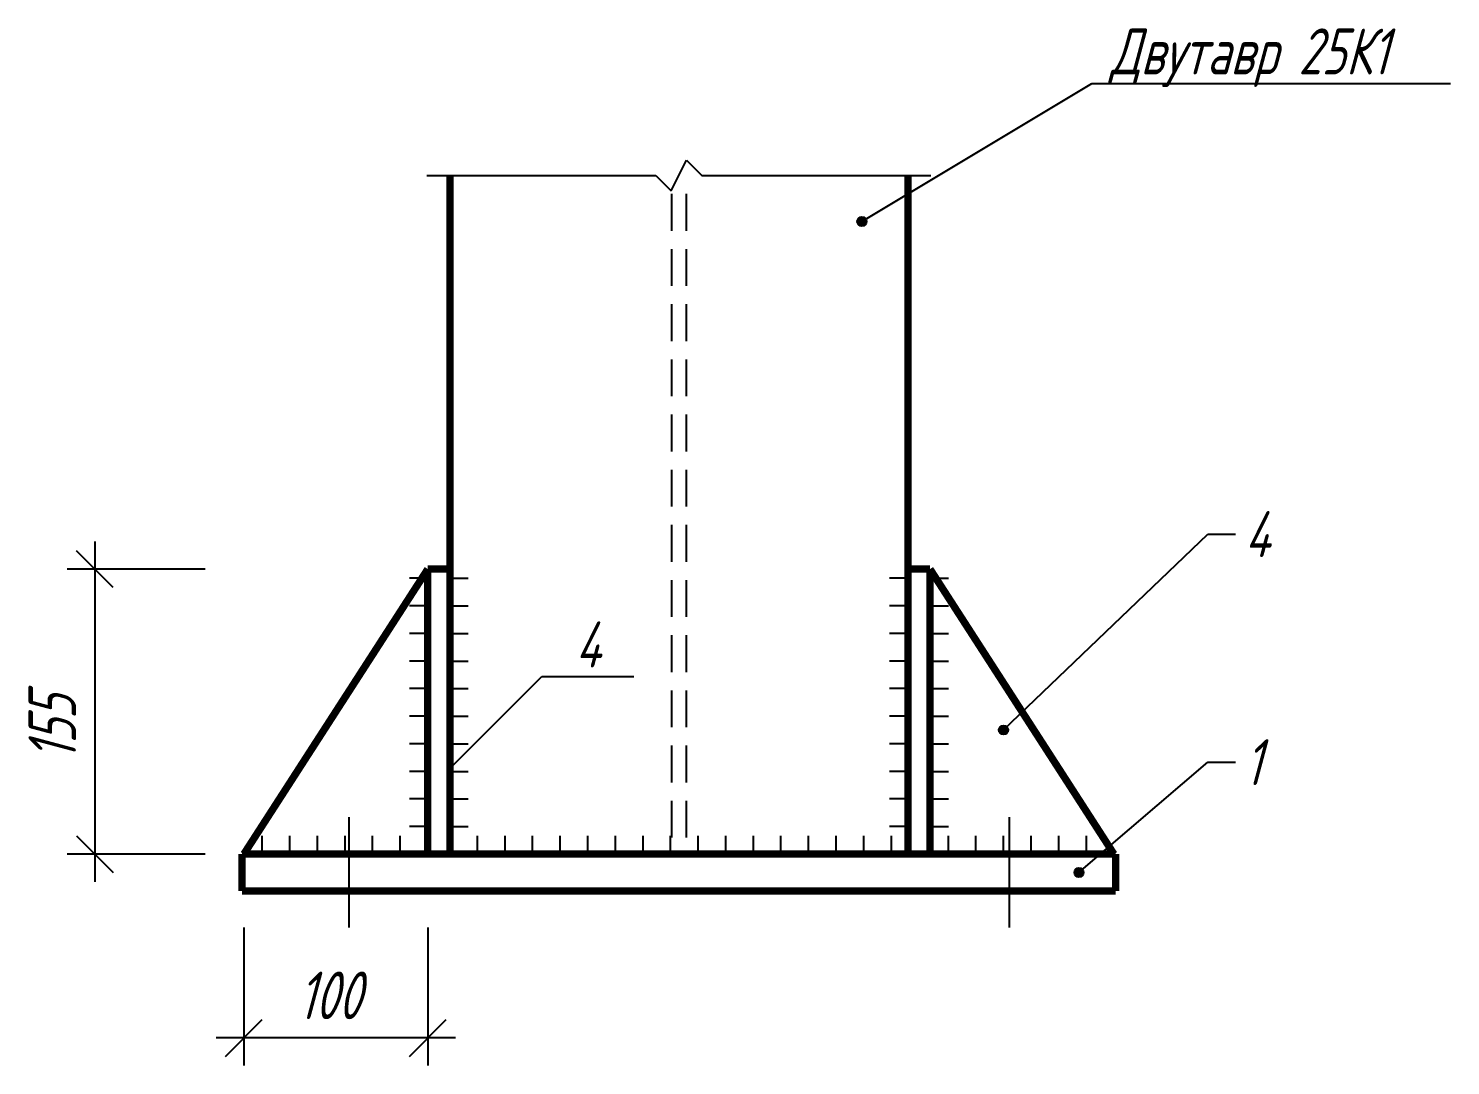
# Model space of a CAD drawing. Extents: x 0 to 420, y 0 to 297.
# Drawn here: x 203.8 to 281.1, y 169.6 to 226 of the extents above; entities that cross this region are included whole.
import ezdxf
from ezdxf.enums import TextEntityAlignment as Align

# ---------------------------------------------------------------- set-up
doc = ezdxf.new("R2010")
doc.units = 0
doc.header["$MEASUREMENT"] = 0
doc.linetypes.add('DASHED', pattern=[3, 2, -1])
doc.layers.get('DEFPOINTS').update_dxf_attribs({"linetype": 'CONTINUOUS'})
doc.layers.add('ВЫНОСКИ', color=7, linetype='CONTINUOUS')
doc.layers.add('РАЗМЕРЫ', color=7, linetype='CONTINUOUS')
doc.styles.add('SCADOFFICE', font='RomanS', dxfattribs={"width": 0.7, "oblique": 15, "height": 2.5})
doc.dimstyles.new('SCADOFFICE_DIM', dxfattribs={"dimtxt": 2.5, "dimasz": 2, "dimexe": 1.5, "dimexo": 2, "dimgap": 1, "dimtad": 1, "dimdec": 4, "dimlfac": 10, "dimdsep": 46, "dimtxsty": 'SCADOFFICE', "dimblk": 'OBLIQUE', "dimsah": 1, "dimcen": 2.5, "dimdle": 1.5, "dimclrd": 256, "dimclre": 256, "dimclrt": 256, "dimadec": 0, "dimazin": 0, "dimtfac": 1, "dimtdec": 4, "dimtmove": 2, "dimatfit": 3, "dimldrblk": 'OBLIQUE', "dimfxl": 1, "dimtolj": 1, "dimarcsym": 0})

# ---------------------------------------------------------------- blocks, each defined once
blk = doc.blocks.new('*U19')
at = {"layer": 'ВЫНОСКИ'}
for points in [[(248.931, 215.312), (248.893, 215.697), (248.931, 215.728)], [(248.974, 215.289), (248.931, 215.728), (248.974, 215.751)], [(248.931, 215.312), (248.931, 215.728), (248.974, 215.289)], [(249.021, 215.275), (248.974, 215.751), (249.021, 215.765)], [(248.974, 215.289), (248.974, 215.751), (249.021, 215.275)], [(249.07, 215.27), (249.021, 215.765), (249.07, 215.77)], [(249.021, 215.275), (249.021, 215.765), (249.07, 215.27)], [(248.825, 215.471), (248.82, 215.52), (248.825, 215.569)], [(248.839, 215.424), (248.825, 215.569), (248.839, 215.616)], [(248.825, 215.471), (248.825, 215.569), (248.839, 215.424)], [(248.862, 215.381), (248.839, 215.616), (248.862, 215.659)], [(248.839, 215.424), (248.839, 215.616), (248.862, 215.381)], [(248.893, 215.343), (248.862, 215.659), (248.893, 215.697)], [(248.862, 215.381), (248.862, 215.659), (248.893, 215.343)], [(248.893, 215.343), (248.893, 215.697), (248.931, 215.312)]]:
    blk.add_solid(points, dxfattribs=at)
at = {"layer": 'ВЫНОСКИ', "extrusion": (0, 0, -1)}
for points in [[(-249.07, 215.27), (-249.07, 215.77), (-249.119, 215.275)], [(-249.119, 215.275), (-249.07, 215.77), (-249.119, 215.765)], [(-249.119, 215.275), (-249.119, 215.765), (-249.166, 215.289)], [(-249.166, 215.289), (-249.119, 215.765), (-249.166, 215.751)], [(-249.166, 215.289), (-249.166, 215.751), (-249.209, 215.312)], [(-249.209, 215.312), (-249.166, 215.751), (-249.209, 215.728)], [(-249.209, 215.312), (-249.209, 215.728), (-249.247, 215.343)], [(-249.247, 215.343), (-249.209, 215.728), (-249.247, 215.697)], [(-249.247, 215.343), (-249.247, 215.697), (-249.278, 215.381)], [(-249.278, 215.381), (-249.247, 215.697), (-249.278, 215.659)], [(-249.278, 215.381), (-249.278, 215.659), (-249.301, 215.424)], [(-249.301, 215.424), (-249.278, 215.659), (-249.301, 215.616)], [(-249.301, 215.424), (-249.301, 215.616), (-249.315, 215.471)], [(-249.315, 215.471), (-249.301, 215.616), (-249.315, 215.569)], [(-249.315, 215.471), (-249.315, 215.569), (-249.32, 215.52)]]:
    blk.add_solid(points, dxfattribs=at)
blk = doc.blocks.new('*U20')
at = {"layer": 'ВЫНОСКИ'}
for points in [[(260.625, 180.071), (260.62, 180.12), (260.625, 180.169)], [(260.639, 180.024), (260.625, 180.169), (260.639, 180.216)], [(260.625, 180.071), (260.625, 180.169), (260.639, 180.024)], [(260.662, 179.981), (260.639, 180.216), (260.662, 180.259)], [(260.639, 180.024), (260.639, 180.216), (260.662, 179.981)], [(260.693, 179.943), (260.662, 180.259), (260.693, 180.297)], [(260.662, 179.981), (260.662, 180.259), (260.693, 179.943)], [(260.731, 179.912), (260.693, 180.297), (260.731, 180.328)], [(260.693, 179.943), (260.693, 180.297), (260.731, 179.912)], [(260.774, 179.889), (260.731, 180.328), (260.774, 180.351)], [(260.731, 179.912), (260.731, 180.328), (260.774, 179.889)], [(260.821, 179.875), (260.774, 180.351), (260.821, 180.365)], [(260.774, 179.889), (260.774, 180.351), (260.821, 179.875)], [(260.87, 179.87), (260.821, 180.365), (260.87, 180.37)], [(260.821, 179.875), (260.821, 180.365), (260.87, 179.87)]]:
    blk.add_solid(points, dxfattribs=at)
at = {"layer": 'ВЫНОСКИ', "extrusion": (0, 0, -1)}
for points in [[(-260.87, 179.87), (-260.87, 180.37), (-260.919, 179.875)], [(-260.919, 179.875), (-260.87, 180.37), (-260.919, 180.365)], [(-260.919, 179.875), (-260.919, 180.365), (-260.966, 179.889)], [(-260.966, 179.889), (-260.919, 180.365), (-260.966, 180.351)], [(-260.966, 179.889), (-260.966, 180.351), (-261.009, 179.912)], [(-261.009, 179.912), (-260.966, 180.351), (-261.009, 180.328)], [(-261.009, 179.912), (-261.009, 180.328), (-261.047, 179.943)], [(-261.047, 179.943), (-261.009, 180.328), (-261.047, 180.297)], [(-261.047, 179.943), (-261.047, 180.297), (-261.078, 179.981)], [(-261.078, 179.981), (-261.047, 180.297), (-261.078, 180.259)], [(-261.078, 179.981), (-261.078, 180.259), (-261.101, 180.024)], [(-261.101, 180.024), (-261.078, 180.259), (-261.101, 180.216)], [(-261.101, 180.024), (-261.101, 180.216), (-261.115, 180.071)], [(-261.115, 180.071), (-261.101, 180.216), (-261.115, 180.169)], [(-261.115, 180.071), (-261.115, 180.169), (-261.12, 180.12)]]:
    blk.add_solid(points, dxfattribs=at)
blk = doc.blocks.new('*U21')
at = {"layer": 'ВЫНОСКИ'}
for points in [[(256.525, 187.821), (256.52, 187.87), (256.525, 187.919)], [(256.539, 187.774), (256.525, 187.919), (256.539, 187.966)], [(256.525, 187.821), (256.525, 187.919), (256.539, 187.774)], [(256.562, 187.731), (256.539, 187.966), (256.562, 188.009)], [(256.539, 187.774), (256.539, 187.966), (256.562, 187.731)], [(256.593, 187.693), (256.562, 188.009), (256.593, 188.047)], [(256.562, 187.731), (256.562, 188.009), (256.593, 187.693)], [(256.631, 187.662), (256.593, 188.047), (256.631, 188.078)], [(256.593, 187.693), (256.593, 188.047), (256.631, 187.662)], [(256.674, 187.639), (256.631, 188.078), (256.674, 188.101)], [(256.631, 187.662), (256.631, 188.078), (256.674, 187.639)], [(256.721, 187.625), (256.674, 188.101), (256.721, 188.115)], [(256.674, 187.639), (256.674, 188.101), (256.721, 187.625)], [(256.77, 187.62), (256.721, 188.115), (256.77, 188.12)], [(256.721, 187.625), (256.721, 188.115), (256.77, 187.62)]]:
    blk.add_solid(points, dxfattribs=at)
at = {"layer": 'ВЫНОСКИ', "extrusion": (0, 0, -1)}
for points in [[(-256.77, 187.62), (-256.77, 188.12), (-256.819, 187.625)], [(-256.819, 187.625), (-256.77, 188.12), (-256.819, 188.115)], [(-256.819, 187.625), (-256.819, 188.115), (-256.866, 187.639)], [(-256.866, 187.639), (-256.819, 188.115), (-256.866, 188.101)], [(-256.866, 187.639), (-256.866, 188.101), (-256.909, 187.662)], [(-256.909, 187.662), (-256.866, 188.101), (-256.909, 188.078)], [(-256.909, 187.662), (-256.909, 188.078), (-256.947, 187.693)], [(-256.947, 187.693), (-256.909, 188.078), (-256.947, 188.047)], [(-256.947, 187.693), (-256.947, 188.047), (-256.978, 187.731)], [(-256.978, 187.731), (-256.947, 188.047), (-256.978, 188.009)], [(-256.978, 187.731), (-256.978, 188.009), (-257.001, 187.774)], [(-257.001, 187.774), (-256.978, 188.009), (-257.001, 187.966)], [(-257.001, 187.774), (-257.001, 187.966), (-257.015, 187.821)], [(-257.015, 187.821), (-257.001, 187.966), (-257.015, 187.919)], [(-257.015, 187.821), (-257.015, 187.919), (-257.02, 187.87)]]:
    blk.add_solid(points, dxfattribs=at)
blk = doc.blocks.new('_OBLIQUE')
at = {"layer": 'РАЗМЕРЫ', "color": 0, "linetype": 'ByBlock'}
blk.add_line((-0.5, -0.5), (0.5, 0.5), dxfattribs=at)
blk = doc.blocks.new('*D4')
at = {"layer": 'DEFPOINTS', "color": 0}
for p in [(215.37, 196.62), (207.37, 181.12), (215.37, 181.12)]:
    blk.add_point(p, dxfattribs=at)
at = {"layer": 'РАЗМЕРЫ'}
for p, q in [((207.37, 198.12), (207.37, 179.62)), ((213.37, 196.62), (205.87, 196.62)), ((213.37, 181.12), (205.87, 181.12))]:
    blk.add_line(p, q, dxfattribs=at)
at = {"layer": 'РАЗМЕРЫ', "xscale": 2, "yscale": 2, "zscale": 2}
for p, rotation in [((207.37, 196.62), 90), ((207.37, 181.12), 270)]:
    blk.add_blockref('_OBLIQUE', p, dxfattribs=dict(at, rotation=rotation))
at = {"layer": 'РАЗМЕРЫ', "style": 'SCADOFFICE', "oblique": 15, "width": 0.676148}
blk.add_text('155', height=2.58819, rotation=90, dxfattribs=at).set_placement((206.3475, 186.2135))
blk = doc.blocks.new('*D5')
at = {"layer": 'DEFPOINTS', "color": 0}
for p in [(215.47, 179.12), (225.47, 179.12), (215.47, 171.12)]:
    blk.add_point(p, dxfattribs=at)
at = {"layer": 'РАЗМЕРЫ'}
for p, q in [((215.47, 177.12), (215.47, 169.62)), ((225.47, 177.12), (225.47, 169.62)), ((226.97, 171.12), (213.97, 171.12))]:
    blk.add_line(p, q, dxfattribs=at)
at = {"layer": 'РАЗМЕРЫ', "xscale": 2, "yscale": 2, "zscale": 2}
for p in [(215.47, 171.12), (225.47, 171.12)]:
    blk.add_blockref('_OBLIQUE', p, dxfattribs=at)
at = {"layer": 'РАЗМЕРЫ', "style": 'SCADOFFICE', "oblique": 15, "width": 0.676148}
blk.add_text('100', height=2.58819, dxfattribs=at).set_placement((218.4135, 172.1425))

msp = doc.modelspace()

# ---------------------------------------------------------------- linework, layer by layer
at = {"layer": 'ВЫНОСКИ', "linetype": 'Continuous'}
for p, q in [((249.07, 215.52), (261.57, 223.02)), ((261.57, 223.02), (281.07, 223.02)), ((256.77, 187.87), (267.87, 198.52)), ((267.87, 198.52), (269.37, 198.52)), ((225.47, 196.12), (224.47, 196.12)), ((226.67, 196.12), (227.67, 196.12)), ((251.57, 196.12), (250.57, 196.12)), ((252.77, 196.12), (253.77, 196.12)), ((225.47, 194.62), (224.47, 194.62)), ((226.67, 194.62), (227.67, 194.62)), ((251.57, 194.62), (250.57, 194.62)), ((252.77, 194.62), (253.77, 194.62)), ((225.47, 193.12), (224.47, 193.12)), ((226.67, 193.12), (227.67, 193.12)), ((251.57, 193.12), (250.57, 193.12)), ((252.77, 193.12), (253.77, 193.12)), ((225.47, 191.62), (224.47, 191.62)), ((226.67, 191.62), (227.67, 191.62)), ((251.57, 191.62), (250.57, 191.62)), ((252.77, 191.62), (253.77, 191.62)), ((226.67, 185.77), (231.67, 190.77)), ((231.67, 190.77), (236.67, 190.77)), ((225.47, 190.12), (224.47, 190.12)), ((226.67, 190.12), (227.67, 190.12)), ((251.57, 190.12), (250.57, 190.12)), ((252.77, 190.12), (253.77, 190.12)), ((225.47, 188.62), (224.47, 188.62)), ((226.67, 188.62), (227.67, 188.62)), ((251.57, 188.62), (250.57, 188.62)), ((252.77, 188.62), (253.77, 188.62)), ((225.47, 187.12), (224.47, 187.12)), ((226.67, 187.12), (227.67, 187.12)), ((251.57, 187.12), (250.57, 187.12)), ((252.77, 187.12), (253.77, 187.12)), ((225.47, 185.62), (224.47, 185.62)), ((226.67, 185.62), (227.67, 185.62)), ((251.57, 185.62), (250.57, 185.62)), ((252.77, 185.62), (253.77, 185.62)), ((260.87, 180.12), (267.87, 186.12)), ((267.87, 186.12), (269.37, 186.12)), ((225.47, 184.12), (224.47, 184.12)), ((226.67, 184.12), (227.67, 184.12)), ((251.57, 184.12), (250.57, 184.12)), ((252.77, 184.12), (253.77, 184.12)), ((221.17, 183.12), (221.17, 177.12)), ((225.47, 182.62), (224.47, 182.62)), ((226.67, 182.62), (227.67, 182.62)), ((251.57, 182.62), (250.57, 182.62)), ((252.77, 182.62), (253.77, 182.62)), ((257.07, 183.12), (257.07, 177.12)), ((216.47, 181.12), (216.47, 182.12)), ((217.97, 181.12), (217.97, 182.12)), ((219.47, 181.12), (219.47, 182.12)), ((220.97, 181.12), (220.97, 182.12)), ((222.47, 181.12), (222.47, 182.12)), ((223.97, 181.12), (223.97, 182.12)), ((228.17, 181.12), (228.17, 182.12)), ((229.67, 181.12), (229.67, 182.12)), ((231.17, 181.12), (231.17, 182.12)), ((232.67, 181.12), (232.67, 182.12)), ((234.17, 181.12), (234.17, 182.12)), ((235.67, 181.12), (235.67, 182.12)), ((237.17, 181.12), (237.17, 182.12)), ((238.67, 181.12), (238.67, 182.12)), ((240.17, 181.12), (240.17, 182.12)), ((241.67, 181.12), (241.67, 182.12)), ((243.17, 181.12), (243.17, 182.12)), ((244.67, 181.12), (244.67, 182.12)), ((246.17, 181.12), (246.17, 182.12)), ((247.67, 181.12), (247.67, 182.12)), ((249.17, 181.12), (249.17, 182.12)), ((250.67, 181.12), (250.67, 182.12)), ((253.77, 181.12), (253.77, 182.12)), ((255.27, 181.12), (255.27, 182.12)), ((256.77, 181.12), (256.77, 182.12)), ((258.27, 181.12), (258.27, 182.12)), ((259.77, 181.12), (259.77, 182.12)), ((261.27, 181.12), (261.27, 182.12))]:
    msp.add_line(p, q, dxfattribs=at)
for centre in [(249.07, 215.52), (256.77, 187.87), (260.87, 180.12)]:
    msp.add_circle(centre, 0.25, dxfattribs=at)
at = {"layer": 'РАЗМЕРЫ', "linetype": 'Continuous'}
for p, q in [((238.703333, 217.186667), (239.536667, 218.853333)), ((239.536667, 218.853333), (240.37, 218.02)), ((225.42, 218.02), (237.87, 218.02)), ((237.87, 218.02), (238.703333, 217.186667)), ((240.37, 218.02), (252.82, 218.02))]:
    msp.add_line(p, q, dxfattribs=at)
at = {"layer": 'РАЗМЕРЫ', "linetype": 'DASHED'}
for p, q in [((238.72, 217.02), (238.72, 181.12)), ((239.52, 217.02), (239.52, 181.12))]:
    msp.add_line(p, q, dxfattribs=at)
at = {"layer": 'РАЗМЕРЫ', "linetype": 'Continuous', "const_width": 0.4}
for points in [[(226.67, 181.12), (226.67, 218.02)], [(251.57, 181.12), (251.57, 218.02)], [(215.47, 181.12), (225.47, 196.62)], [(225.47, 196.62), (226.67, 196.62)], [(225.47, 181.12), (225.47, 196.62)], [(226.67, 196.62), (226.67, 181.12)], [(251.57, 196.62), (252.77, 196.62)], [(251.57, 181.12), (251.57, 196.62)], [(252.77, 196.62), (252.77, 181.12)], [(252.77, 196.62), (262.77, 181.12)], [(215.37, 181.12), (262.87, 181.12)], [(215.37, 179.12), (215.37, 181.12)], [(226.67, 181.12), (225.47, 181.12)], [(252.77, 181.12), (251.57, 181.12)], [(262.87, 181.12), (262.87, 179.12)], [(262.87, 179.12), (215.37, 179.12)]]:
    msp.add_lwpolyline(points, dxfattribs=at)

# ---------------------------------------------------------------- block references
at = {"layer": 'ВЫНОСКИ'}
for name in ['*U19', '*U21', '*U20']:
    msp.add_blockref(name, (0, 0), dxfattribs=at)

# ---------------------------------------------------------------- texts
at = {"layer": 'ВЫНОСКИ', "style": 'SCADOFFICE', "oblique": 15, "width": 0.7}
for s, p in [('Двутавр 25К1', (262.57, 223.52)), ('4', (269.87, 197.27)), ('1', (269.87, 184.87))]:
    msp.add_text(s, height=2.5, dxfattribs=at).set_placement(p)
msp.add_text('4', height=2.5, dxfattribs=at).set_placement((234.17, 191.27), align=Align.CENTER)

# ---------------------------------------------------------------- dimensions: what is measured, and where the dimension line sits
at = {"layer": 'РАЗМЕРЫ'}
dim = msp.add_linear_dim(base=(207.37, 181.12), p1=(215.37, 196.62), p2=(215.37, 181.12), angle=90, dimstyle='SCADOFFICE_DIM', dxfattribs=at)
dim.commit()
dim.dimension.update_dxf_attribs({"geometry": '*D4', "text_midpoint": (207.37, 188.87)})
dim = msp.add_linear_dim(base=(215.47, 171.12), p1=(225.47, 179.12), p2=(215.47, 179.12), dimstyle='SCADOFFICE_DIM', dxfattribs=at)
dim.commit()
dim.dimension.update_dxf_attribs({"geometry": '*D5', "text_midpoint": (221.07, 171.12)})

doc.saveas('drawing.dxf')
